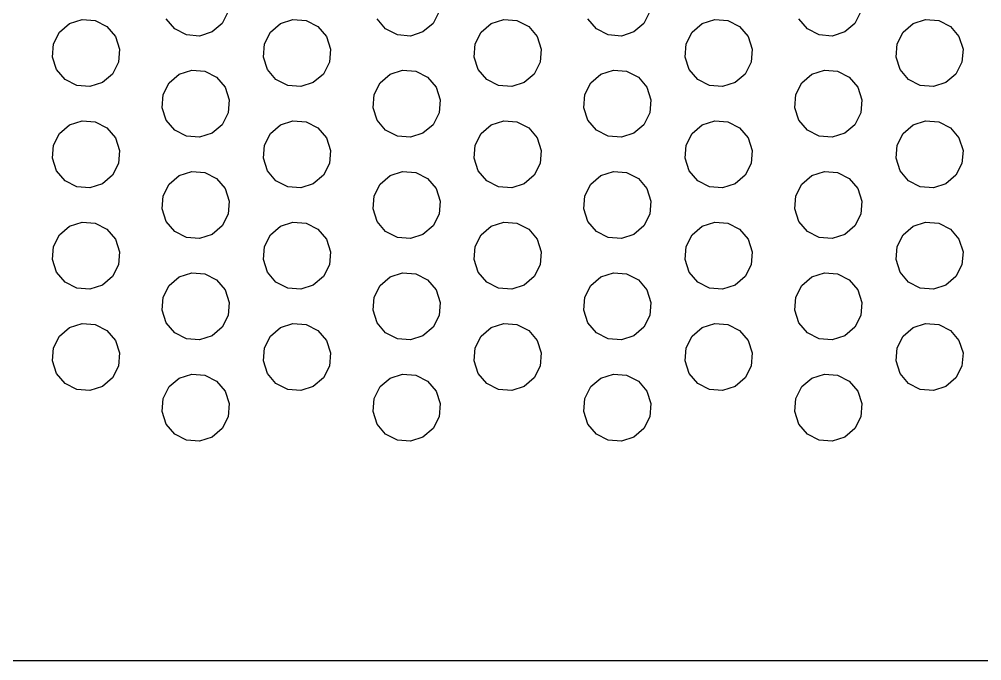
# Model space of a CAD drawing. Header units: metres. Extents: x 50 to 377, y 20 to 300.
# Drawn here: x 214.5 to 243.03, y 32.62 to 51.63 of the extents above; entities that cross this region are included whole.
import ezdxf

# ---------------------------------------------------------------- set-up
doc = ezdxf.new("R2010")
doc.units = ezdxf.units.M

msp = doc.modelspace()

# ---------------------------------------------------------------- linework, layer by layer
at = {"layer": 'Layer0'}
for p, q in [((219.108, 51.339), (218.855, 51.636)), ((220.69, 51.851), (220.512, 51.503)), ((225.358, 51.339), (225.105, 51.636)), ((226.94, 51.851), (226.762, 51.503)), ((231.608, 51.339), (231.355, 51.636)), ((233.19, 51.851), (233.012, 51.503)), ((237.858, 51.339), (237.605, 51.636)), ((239.44, 51.851), (239.262, 51.503)), ((215.693, 51.243), (215.99, 51.496)), ((215.99, 51.496), (216.361, 51.616)), ((216.361, 51.616), (216.75, 51.585)), ((216.75, 51.585), (217.098, 51.408)), ((217.098, 51.408), (217.351, 51.111)), ((220.512, 51.503), (220.215, 51.25)), ((221.943, 51.243), (222.24, 51.496)), ((222.24, 51.496), (222.611, 51.616)), ((222.611, 51.616), (223, 51.585)), ((223, 51.585), (223.348, 51.408)), ((223.348, 51.408), (223.601, 51.111)), ((226.762, 51.503), (226.465, 51.25)), ((228.193, 51.243), (228.49, 51.496)), ((228.49, 51.496), (228.861, 51.616)), ((228.861, 51.616), (229.25, 51.585)), ((229.25, 51.585), (229.598, 51.408)), ((229.598, 51.408), (229.851, 51.111)), ((233.012, 51.503), (232.715, 51.25)), ((234.443, 51.243), (234.74, 51.496)), ((234.74, 51.496), (235.111, 51.616)), ((235.111, 51.616), (235.5, 51.585)), ((235.5, 51.585), (235.848, 51.408)), ((235.848, 51.408), (236.101, 51.111)), ((239.262, 51.503), (238.965, 51.25)), ((240.693, 51.243), (240.99, 51.496)), ((240.99, 51.496), (241.361, 51.616)), ((241.361, 51.616), (241.75, 51.585)), ((241.75, 51.585), (242.098, 51.408)), ((242.098, 51.408), (242.351, 51.111)), ((215.516, 50.896), (215.693, 51.243)), ((217.351, 51.111), (217.471, 50.74)), ((219.455, 51.161), (219.108, 51.339)), ((219.844, 51.13), (219.455, 51.161)), ((220.215, 51.25), (219.844, 51.13)), ((221.766, 50.896), (221.943, 51.243)), ((223.601, 51.111), (223.721, 50.74)), ((225.705, 51.161), (225.358, 51.339)), ((226.094, 51.13), (225.705, 51.161)), ((226.465, 51.25), (226.094, 51.13)), ((228.016, 50.896), (228.193, 51.243)), ((229.851, 51.111), (229.971, 50.74)), ((231.955, 51.161), (231.608, 51.339)), ((232.344, 51.13), (231.955, 51.161)), ((232.715, 51.25), (232.344, 51.13)), ((234.266, 50.896), (234.443, 51.243)), ((236.101, 51.111), (236.221, 50.74)), ((238.205, 51.161), (237.858, 51.339)), ((238.594, 51.13), (238.205, 51.161)), ((238.965, 51.25), (238.594, 51.13)), ((240.516, 50.896), (240.693, 51.243)), ((242.351, 51.111), (242.471, 50.74)), ((215.485, 50.507), (215.516, 50.896)), ((221.735, 50.507), (221.766, 50.896)), ((227.985, 50.507), (228.016, 50.896)), ((234.235, 50.507), (234.266, 50.896)), ((240.485, 50.507), (240.516, 50.896)), ((215.605, 50.136), (215.485, 50.507)), ((217.471, 50.74), (217.44, 50.351)), ((221.855, 50.136), (221.735, 50.507)), ((223.721, 50.74), (223.69, 50.351)), ((228.105, 50.136), (227.985, 50.507)), ((229.971, 50.74), (229.94, 50.351)), ((234.355, 50.136), (234.235, 50.507)), ((236.221, 50.74), (236.19, 50.351)), ((240.605, 50.136), (240.485, 50.507)), ((242.471, 50.74), (242.44, 50.351)), ((217.44, 50.351), (217.262, 50.003)), ((223.69, 50.351), (223.512, 50.003)), ((229.94, 50.351), (229.762, 50.003)), ((236.19, 50.351), (236.012, 50.003)), ((242.44, 50.351), (242.262, 50.003)), ((215.858, 49.839), (215.605, 50.136)), ((217.262, 50.003), (216.965, 49.75)), ((218.943, 49.743), (219.24, 49.996)), ((219.24, 49.996), (219.611, 50.116)), ((219.611, 50.116), (220, 50.085)), ((220, 50.085), (220.348, 49.908)), ((222.108, 49.839), (221.855, 50.136)), ((223.512, 50.003), (223.215, 49.75)), ((225.193, 49.743), (225.49, 49.996)), ((225.49, 49.996), (225.861, 50.116)), ((225.861, 50.116), (226.25, 50.085)), ((226.25, 50.085), (226.598, 49.908)), ((228.358, 49.839), (228.105, 50.136)), ((229.762, 50.003), (229.465, 49.75)), ((231.443, 49.743), (231.74, 49.996)), ((231.74, 49.996), (232.111, 50.116)), ((232.111, 50.116), (232.5, 50.085)), ((232.5, 50.085), (232.848, 49.908)), ((234.608, 49.839), (234.355, 50.136)), ((236.012, 50.003), (235.715, 49.75)), ((237.693, 49.743), (237.99, 49.996)), ((237.99, 49.996), (238.361, 50.116)), ((238.361, 50.116), (238.75, 50.085)), ((238.75, 50.085), (239.098, 49.908)), ((240.858, 49.839), (240.605, 50.136)), ((242.262, 50.003), (241.965, 49.75)), ((216.205, 49.661), (215.858, 49.839)), ((216.594, 49.63), (216.205, 49.661)), ((216.965, 49.75), (216.594, 49.63)), ((218.766, 49.396), (218.943, 49.743)), ((220.348, 49.908), (220.601, 49.611)), ((222.455, 49.661), (222.108, 49.839)), ((222.844, 49.63), (222.455, 49.661)), ((223.215, 49.75), (222.844, 49.63)), ((225.016, 49.396), (225.193, 49.743)), ((226.598, 49.908), (226.851, 49.611)), ((228.705, 49.661), (228.358, 49.839)), ((229.094, 49.63), (228.705, 49.661)), ((229.465, 49.75), (229.094, 49.63)), ((231.266, 49.396), (231.443, 49.743)), ((232.848, 49.908), (233.101, 49.611)), ((234.955, 49.661), (234.608, 49.839)), ((235.344, 49.63), (234.955, 49.661)), ((235.715, 49.75), (235.344, 49.63)), ((237.516, 49.396), (237.693, 49.743)), ((239.098, 49.908), (239.351, 49.611)), ((241.205, 49.661), (240.858, 49.839)), ((241.594, 49.63), (241.205, 49.661)), ((241.965, 49.75), (241.594, 49.63)), ((218.735, 49.007), (218.766, 49.396)), ((220.601, 49.611), (220.721, 49.24)), ((224.985, 49.007), (225.016, 49.396)), ((226.851, 49.611), (226.971, 49.24)), ((231.235, 49.007), (231.266, 49.396)), ((233.101, 49.611), (233.221, 49.24)), ((237.485, 49.007), (237.516, 49.396)), ((239.351, 49.611), (239.471, 49.24)), ((220.721, 49.24), (220.69, 48.851)), ((226.971, 49.24), (226.94, 48.851)), ((233.221, 49.24), (233.19, 48.851)), ((239.471, 49.24), (239.44, 48.851)), ((218.855, 48.636), (218.735, 49.007)), ((220.69, 48.851), (220.512, 48.503)), ((225.105, 48.636), (224.985, 49.007)), ((226.94, 48.851), (226.762, 48.503)), ((231.355, 48.636), (231.235, 49.007)), ((233.19, 48.851), (233.012, 48.503)), ((237.605, 48.636), (237.485, 49.007)), ((239.44, 48.851), (239.262, 48.503)), ((215.693, 48.243), (215.99, 48.496)), ((215.99, 48.496), (216.361, 48.616)), ((216.361, 48.616), (216.75, 48.585)), ((216.75, 48.585), (217.098, 48.408)), ((219.108, 48.339), (218.855, 48.636)), ((220.512, 48.503), (220.215, 48.25)), ((221.943, 48.243), (222.24, 48.496)), ((222.24, 48.496), (222.611, 48.616)), ((222.611, 48.616), (223, 48.585)), ((223, 48.585), (223.348, 48.408)), ((225.358, 48.339), (225.105, 48.636)), ((226.762, 48.503), (226.465, 48.25)), ((228.193, 48.243), (228.49, 48.496)), ((228.49, 48.496), (228.861, 48.616)), ((228.861, 48.616), (229.25, 48.585)), ((229.25, 48.585), (229.598, 48.408)), ((231.608, 48.339), (231.355, 48.636)), ((233.012, 48.503), (232.715, 48.25)), ((234.443, 48.243), (234.74, 48.496)), ((234.74, 48.496), (235.111, 48.616)), ((235.111, 48.616), (235.5, 48.585)), ((235.5, 48.585), (235.848, 48.408)), ((237.858, 48.339), (237.605, 48.636)), ((239.262, 48.503), (238.965, 48.25)), ((240.693, 48.243), (240.99, 48.496)), ((240.99, 48.496), (241.361, 48.616)), ((241.361, 48.616), (241.75, 48.585)), ((241.75, 48.585), (242.098, 48.408)), ((215.516, 47.896), (215.693, 48.243)), ((217.098, 48.408), (217.351, 48.111)), ((219.455, 48.161), (219.108, 48.339)), ((220.215, 48.25), (219.844, 48.13)), ((221.766, 47.896), (221.943, 48.243)), ((223.348, 48.408), (223.601, 48.111)), ((225.705, 48.161), (225.358, 48.339)), ((226.465, 48.25), (226.094, 48.13)), ((228.016, 47.896), (228.193, 48.243)), ((229.598, 48.408), (229.851, 48.111)), ((231.955, 48.161), (231.608, 48.339)), ((232.715, 48.25), (232.344, 48.13)), ((234.266, 47.896), (234.443, 48.243)), ((235.848, 48.408), (236.101, 48.111)), ((238.205, 48.161), (237.858, 48.339)), ((238.965, 48.25), (238.594, 48.13)), ((240.516, 47.896), (240.693, 48.243)), ((242.098, 48.408), (242.351, 48.111)), ((217.351, 48.111), (217.471, 47.74)), ((219.844, 48.13), (219.455, 48.161)), ((223.601, 48.111), (223.721, 47.74)), ((226.094, 48.13), (225.705, 48.161)), ((229.851, 48.111), (229.971, 47.74)), ((232.344, 48.13), (231.955, 48.161)), ((236.101, 48.111), (236.221, 47.74)), ((238.594, 48.13), (238.205, 48.161)), ((242.351, 48.111), (242.471, 47.74)), ((215.485, 47.507), (215.516, 47.896)), ((217.471, 47.74), (217.44, 47.351)), ((221.735, 47.507), (221.766, 47.896)), ((223.721, 47.74), (223.69, 47.351)), ((227.985, 47.507), (228.016, 47.896)), ((229.971, 47.74), (229.94, 47.351)), ((234.235, 47.507), (234.266, 47.896)), ((236.221, 47.74), (236.19, 47.351)), ((240.485, 47.507), (240.516, 47.896)), ((242.471, 47.74), (242.44, 47.351)), ((215.605, 47.136), (215.485, 47.507)), ((221.855, 47.136), (221.735, 47.507)), ((228.105, 47.136), (227.985, 47.507)), ((234.355, 47.136), (234.235, 47.507)), ((240.605, 47.136), (240.485, 47.507)), ((215.858, 46.839), (215.605, 47.136)), ((217.44, 47.351), (217.262, 47.003)), ((219.24, 46.996), (219.611, 47.116)), ((219.611, 47.116), (220, 47.085)), ((220, 47.085), (220.348, 46.908)), ((222.108, 46.839), (221.855, 47.136)), ((223.69, 47.351), (223.512, 47.003)), ((225.49, 46.996), (225.861, 47.116)), ((225.861, 47.116), (226.25, 47.085)), ((226.25, 47.085), (226.598, 46.908)), ((228.358, 46.839), (228.105, 47.136)), ((229.94, 47.351), (229.762, 47.003)), ((231.74, 46.996), (232.111, 47.116)), ((232.111, 47.116), (232.5, 47.085)), ((232.5, 47.085), (232.848, 46.908)), ((234.608, 46.839), (234.355, 47.136)), ((236.19, 47.351), (236.012, 47.003)), ((237.99, 46.996), (238.361, 47.116)), ((238.361, 47.116), (238.75, 47.085)), ((238.75, 47.085), (239.098, 46.908)), ((240.858, 46.839), (240.605, 47.136)), ((242.44, 47.351), (242.262, 47.003)), ((216.205, 46.661), (215.858, 46.839)), ((217.262, 47.003), (216.965, 46.75)), ((218.943, 46.743), (219.24, 46.996)), ((220.348, 46.908), (220.601, 46.611)), ((222.455, 46.661), (222.108, 46.839)), ((223.512, 47.003), (223.215, 46.75)), ((225.193, 46.743), (225.49, 46.996)), ((226.598, 46.908), (226.851, 46.611)), ((228.705, 46.661), (228.358, 46.839)), ((229.762, 47.003), (229.465, 46.75)), ((231.443, 46.743), (231.74, 46.996)), ((232.848, 46.908), (233.101, 46.611)), ((234.955, 46.661), (234.608, 46.839)), ((236.012, 47.003), (235.715, 46.75)), ((237.693, 46.743), (237.99, 46.996)), ((239.098, 46.908), (239.351, 46.611)), ((241.205, 46.661), (240.858, 46.839)), ((242.262, 47.003), (241.965, 46.75)), ((216.594, 46.63), (216.205, 46.661)), ((216.965, 46.75), (216.594, 46.63)), ((218.766, 46.396), (218.943, 46.743)), ((220.601, 46.611), (220.721, 46.24)), ((222.844, 46.63), (222.455, 46.661)), ((223.215, 46.75), (222.844, 46.63)), ((225.016, 46.396), (225.193, 46.743)), ((226.851, 46.611), (226.971, 46.24)), ((229.094, 46.63), (228.705, 46.661)), ((229.465, 46.75), (229.094, 46.63)), ((231.266, 46.396), (231.443, 46.743)), ((233.101, 46.611), (233.221, 46.24)), ((235.344, 46.63), (234.955, 46.661)), ((235.715, 46.75), (235.344, 46.63)), ((237.516, 46.396), (237.693, 46.743)), ((239.351, 46.611), (239.471, 46.24)), ((241.594, 46.63), (241.205, 46.661)), ((241.965, 46.75), (241.594, 46.63)), ((218.735, 46.007), (218.766, 46.396)), ((220.721, 46.24), (220.69, 45.851)), ((224.985, 46.007), (225.016, 46.396)), ((226.971, 46.24), (226.94, 45.851)), ((231.235, 46.007), (231.266, 46.396)), ((233.221, 46.24), (233.19, 45.851)), ((237.485, 46.007), (237.516, 46.396)), ((239.471, 46.24), (239.44, 45.851)), ((218.855, 45.636), (218.735, 46.007)), ((225.105, 45.636), (224.985, 46.007)), ((231.355, 45.636), (231.235, 46.007)), ((237.605, 45.636), (237.485, 46.007)), ((220.69, 45.851), (220.512, 45.503)), ((226.94, 45.851), (226.762, 45.503)), ((233.19, 45.851), (233.012, 45.503)), ((239.44, 45.851), (239.262, 45.503)), ((215.693, 45.243), (215.99, 45.496)), ((215.99, 45.496), (216.361, 45.616)), ((216.361, 45.616), (216.75, 45.585)), ((216.75, 45.585), (217.098, 45.408)), ((217.098, 45.408), (217.351, 45.111)), ((219.108, 45.339), (218.855, 45.636)), ((220.512, 45.503), (220.215, 45.25)), ((221.943, 45.243), (222.24, 45.496)), ((222.24, 45.496), (222.611, 45.616)), ((222.611, 45.616), (223, 45.585)), ((223, 45.585), (223.348, 45.408)), ((223.348, 45.408), (223.601, 45.111)), ((225.358, 45.339), (225.105, 45.636)), ((226.762, 45.503), (226.465, 45.25)), ((228.193, 45.243), (228.49, 45.496)), ((228.49, 45.496), (228.861, 45.616)), ((228.861, 45.616), (229.25, 45.585)), ((229.25, 45.585), (229.598, 45.408)), ((229.598, 45.408), (229.851, 45.111)), ((231.608, 45.339), (231.355, 45.636)), ((233.012, 45.503), (232.715, 45.25)), ((234.443, 45.243), (234.74, 45.496)), ((234.74, 45.496), (235.111, 45.616)), ((235.111, 45.616), (235.5, 45.585)), ((235.5, 45.585), (235.848, 45.408)), ((235.848, 45.408), (236.101, 45.111)), ((237.858, 45.339), (237.605, 45.636)), ((239.262, 45.503), (238.965, 45.25)), ((240.693, 45.243), (240.99, 45.496)), ((240.99, 45.496), (241.361, 45.616)), ((241.361, 45.616), (241.75, 45.585)), ((241.75, 45.585), (242.098, 45.408)), ((242.098, 45.408), (242.351, 45.111)), ((215.516, 44.896), (215.693, 45.243)), ((217.351, 45.111), (217.471, 44.74)), ((219.455, 45.161), (219.108, 45.339)), ((219.844, 45.13), (219.455, 45.161)), ((220.215, 45.25), (219.844, 45.13)), ((221.766, 44.896), (221.943, 45.243)), ((223.601, 45.111), (223.721, 44.74)), ((225.705, 45.161), (225.358, 45.339)), ((226.094, 45.13), (225.705, 45.161)), ((226.465, 45.25), (226.094, 45.13)), ((228.016, 44.896), (228.193, 45.243)), ((229.851, 45.111), (229.971, 44.74)), ((231.955, 45.161), (231.608, 45.339)), ((232.344, 45.13), (231.955, 45.161)), ((232.715, 45.25), (232.344, 45.13)), ((234.266, 44.896), (234.443, 45.243)), ((236.101, 45.111), (236.221, 44.74)), ((238.205, 45.161), (237.858, 45.339)), ((238.594, 45.13), (238.205, 45.161)), ((238.965, 45.25), (238.594, 45.13)), ((240.516, 44.896), (240.693, 45.243)), ((242.351, 45.111), (242.471, 44.74)), ((215.485, 44.507), (215.516, 44.896)), ((221.735, 44.507), (221.766, 44.896)), ((227.985, 44.507), (228.016, 44.896)), ((234.235, 44.507), (234.266, 44.896)), ((240.485, 44.507), (240.516, 44.896)), ((215.605, 44.136), (215.485, 44.507)), ((217.471, 44.74), (217.44, 44.351)), ((221.855, 44.136), (221.735, 44.507)), ((223.721, 44.74), (223.69, 44.351)), ((228.105, 44.136), (227.985, 44.507)), ((229.971, 44.74), (229.94, 44.351)), ((234.355, 44.136), (234.235, 44.507)), ((236.221, 44.74), (236.19, 44.351)), ((240.605, 44.136), (240.485, 44.507)), ((242.471, 44.74), (242.44, 44.351)), ((217.44, 44.351), (217.262, 44.003)), ((223.69, 44.351), (223.512, 44.003)), ((229.94, 44.351), (229.762, 44.003)), ((236.19, 44.351), (236.012, 44.003)), ((242.44, 44.351), (242.262, 44.003)), ((215.858, 43.839), (215.605, 44.136)), ((217.262, 44.003), (216.965, 43.75)), ((218.943, 43.743), (219.24, 43.996)), ((219.24, 43.996), (219.611, 44.116)), ((219.611, 44.116), (220, 44.085)), ((220, 44.085), (220.348, 43.908)), ((222.108, 43.839), (221.855, 44.136)), ((223.512, 44.003), (223.215, 43.75)), ((225.193, 43.743), (225.49, 43.996)), ((225.49, 43.996), (225.861, 44.116)), ((225.861, 44.116), (226.25, 44.085)), ((226.25, 44.085), (226.598, 43.908)), ((228.358, 43.839), (228.105, 44.136)), ((229.762, 44.003), (229.465, 43.75)), ((231.443, 43.743), (231.74, 43.996)), ((231.74, 43.996), (232.111, 44.116)), ((232.111, 44.116), (232.5, 44.085)), ((232.5, 44.085), (232.848, 43.908)), ((234.608, 43.839), (234.355, 44.136)), ((236.012, 44.003), (235.715, 43.75)), ((237.693, 43.743), (237.99, 43.996)), ((237.99, 43.996), (238.361, 44.116)), ((238.361, 44.116), (238.75, 44.085)), ((238.75, 44.085), (239.098, 43.908)), ((240.858, 43.839), (240.605, 44.136)), ((242.262, 44.003), (241.965, 43.75)), ((216.205, 43.661), (215.858, 43.839)), ((216.594, 43.63), (216.205, 43.661)), ((216.965, 43.75), (216.594, 43.63)), ((218.766, 43.396), (218.943, 43.743)), ((220.348, 43.908), (220.601, 43.611)), ((222.455, 43.661), (222.108, 43.839)), ((222.844, 43.63), (222.455, 43.661)), ((223.215, 43.75), (222.844, 43.63)), ((225.016, 43.396), (225.193, 43.743)), ((226.598, 43.908), (226.851, 43.611)), ((228.705, 43.661), (228.358, 43.839)), ((229.094, 43.63), (228.705, 43.661)), ((229.465, 43.75), (229.094, 43.63)), ((231.266, 43.396), (231.443, 43.743)), ((232.848, 43.908), (233.101, 43.611)), ((234.955, 43.661), (234.608, 43.839)), ((235.344, 43.63), (234.955, 43.661)), ((235.715, 43.75), (235.344, 43.63)), ((237.516, 43.396), (237.693, 43.743)), ((239.098, 43.908), (239.351, 43.611)), ((241.205, 43.661), (240.858, 43.839)), ((241.594, 43.63), (241.205, 43.661)), ((241.965, 43.75), (241.594, 43.63)), ((218.735, 43.007), (218.766, 43.396)), ((220.601, 43.611), (220.721, 43.24)), ((224.985, 43.007), (225.016, 43.396)), ((226.851, 43.611), (226.971, 43.24)), ((231.235, 43.007), (231.266, 43.396)), ((233.101, 43.611), (233.221, 43.24)), ((237.485, 43.007), (237.516, 43.396)), ((239.351, 43.611), (239.471, 43.24)), ((220.721, 43.24), (220.69, 42.851)), ((226.971, 43.24), (226.94, 42.851)), ((233.221, 43.24), (233.19, 42.851)), ((239.471, 43.24), (239.44, 42.851)), ((218.855, 42.636), (218.735, 43.007)), ((220.69, 42.851), (220.512, 42.503)), ((225.105, 42.636), (224.985, 43.007)), ((226.94, 42.851), (226.762, 42.503)), ((231.355, 42.636), (231.235, 43.007)), ((233.19, 42.851), (233.012, 42.503)), ((237.605, 42.636), (237.485, 43.007)), ((239.44, 42.851), (239.262, 42.503)), ((215.99, 42.496), (216.361, 42.616)), ((216.361, 42.616), (216.75, 42.585)), ((216.75, 42.585), (217.098, 42.408)), ((219.108, 42.339), (218.855, 42.636)), ((222.24, 42.496), (222.611, 42.616)), ((222.611, 42.616), (223, 42.585)), ((223, 42.585), (223.348, 42.408)), ((225.358, 42.339), (225.105, 42.636)), ((228.49, 42.496), (228.861, 42.616)), ((228.861, 42.616), (229.25, 42.585)), ((229.25, 42.585), (229.598, 42.408)), ((231.608, 42.339), (231.355, 42.636)), ((234.74, 42.496), (235.111, 42.616)), ((235.111, 42.616), (235.5, 42.585)), ((235.5, 42.585), (235.848, 42.408)), ((237.858, 42.339), (237.605, 42.636)), ((240.99, 42.496), (241.361, 42.616)), ((241.361, 42.616), (241.75, 42.585)), ((241.75, 42.585), (242.098, 42.408)), ((215.516, 41.896), (215.693, 42.243)), ((215.693, 42.243), (215.99, 42.496)), ((217.098, 42.408), (217.351, 42.111)), ((219.455, 42.161), (219.108, 42.339)), ((220.215, 42.25), (219.844, 42.13)), ((220.512, 42.503), (220.215, 42.25)), ((221.766, 41.896), (221.943, 42.243)), ((221.943, 42.243), (222.24, 42.496)), ((223.348, 42.408), (223.601, 42.111)), ((225.705, 42.161), (225.358, 42.339)), ((226.465, 42.25), (226.094, 42.13)), ((226.762, 42.503), (226.465, 42.25)), ((228.016, 41.896), (228.193, 42.243)), ((228.193, 42.243), (228.49, 42.496)), ((229.598, 42.408), (229.851, 42.111)), ((231.955, 42.161), (231.608, 42.339)), ((232.715, 42.25), (232.344, 42.13)), ((233.012, 42.503), (232.715, 42.25)), ((234.266, 41.896), (234.443, 42.243)), ((234.443, 42.243), (234.74, 42.496)), ((235.848, 42.408), (236.101, 42.111)), ((238.205, 42.161), (237.858, 42.339)), ((238.965, 42.25), (238.594, 42.13)), ((239.262, 42.503), (238.965, 42.25)), ((240.516, 41.896), (240.693, 42.243)), ((240.693, 42.243), (240.99, 42.496)), ((242.098, 42.408), (242.351, 42.111)), ((217.351, 42.111), (217.471, 41.74)), ((219.844, 42.13), (219.455, 42.161)), ((223.601, 42.111), (223.721, 41.74)), ((226.094, 42.13), (225.705, 42.161)), ((229.851, 42.111), (229.971, 41.74)), ((232.344, 42.13), (231.955, 42.161)), ((236.101, 42.111), (236.221, 41.74)), ((238.594, 42.13), (238.205, 42.161)), ((242.351, 42.111), (242.471, 41.74)), ((215.485, 41.507), (215.516, 41.896)), ((217.471, 41.74), (217.44, 41.351)), ((221.735, 41.507), (221.766, 41.896)), ((223.721, 41.74), (223.69, 41.351)), ((227.985, 41.507), (228.016, 41.896)), ((229.971, 41.74), (229.94, 41.351)), ((234.235, 41.507), (234.266, 41.896)), ((236.221, 41.74), (236.19, 41.351)), ((240.485, 41.507), (240.516, 41.896)), ((242.471, 41.74), (242.44, 41.351)), ((215.605, 41.136), (215.485, 41.507)), ((221.855, 41.136), (221.735, 41.507)), ((228.105, 41.136), (227.985, 41.507)), ((234.355, 41.136), (234.235, 41.507)), ((240.605, 41.136), (240.485, 41.507)), ((215.858, 40.839), (215.605, 41.136)), ((217.44, 41.351), (217.262, 41.003)), ((219.24, 40.996), (219.611, 41.116)), ((219.611, 41.116), (220, 41.085)), ((220, 41.085), (220.348, 40.908)), ((222.108, 40.839), (221.855, 41.136)), ((223.69, 41.351), (223.512, 41.003)), ((225.49, 40.996), (225.861, 41.116)), ((225.861, 41.116), (226.25, 41.085)), ((226.25, 41.085), (226.598, 40.908)), ((228.358, 40.839), (228.105, 41.136)), ((229.94, 41.351), (229.762, 41.003)), ((231.74, 40.996), (232.111, 41.116)), ((232.111, 41.116), (232.5, 41.085)), ((232.5, 41.085), (232.848, 40.908)), ((234.608, 40.839), (234.355, 41.136)), ((236.19, 41.351), (236.012, 41.003)), ((237.99, 40.996), (238.361, 41.116)), ((238.361, 41.116), (238.75, 41.085)), ((238.75, 41.085), (239.098, 40.908)), ((240.858, 40.839), (240.605, 41.136)), ((242.44, 41.351), (242.262, 41.003)), ((216.205, 40.661), (215.858, 40.839)), ((217.262, 41.003), (216.965, 40.75)), ((218.943, 40.743), (219.24, 40.996)), ((220.348, 40.908), (220.601, 40.611)), ((222.455, 40.661), (222.108, 40.839)), ((223.512, 41.003), (223.215, 40.75)), ((225.193, 40.743), (225.49, 40.996)), ((226.598, 40.908), (226.851, 40.611)), ((228.705, 40.661), (228.358, 40.839)), ((229.762, 41.003), (229.465, 40.75)), ((231.443, 40.743), (231.74, 40.996)), ((232.848, 40.908), (233.101, 40.611)), ((234.955, 40.661), (234.608, 40.839)), ((236.012, 41.003), (235.715, 40.75)), ((237.693, 40.743), (237.99, 40.996)), ((239.098, 40.908), (239.351, 40.611)), ((241.205, 40.661), (240.858, 40.839)), ((242.262, 41.003), (241.965, 40.75)), ((216.594, 40.63), (216.205, 40.661)), ((216.965, 40.75), (216.594, 40.63)), ((218.766, 40.396), (218.943, 40.743)), ((220.601, 40.611), (220.721, 40.24)), ((222.844, 40.63), (222.455, 40.661)), ((223.215, 40.75), (222.844, 40.63)), ((225.016, 40.396), (225.193, 40.743)), ((226.851, 40.611), (226.971, 40.24)), ((229.094, 40.63), (228.705, 40.661)), ((229.465, 40.75), (229.094, 40.63)), ((231.266, 40.396), (231.443, 40.743)), ((233.101, 40.611), (233.221, 40.24)), ((235.344, 40.63), (234.955, 40.661)), ((235.715, 40.75), (235.344, 40.63)), ((237.516, 40.396), (237.693, 40.743)), ((239.351, 40.611), (239.471, 40.24)), ((241.594, 40.63), (241.205, 40.661)), ((241.965, 40.75), (241.594, 40.63)), ((218.735, 40.007), (218.766, 40.396)), ((220.721, 40.24), (220.69, 39.851)), ((224.985, 40.007), (225.016, 40.396)), ((226.971, 40.24), (226.94, 39.851)), ((231.235, 40.007), (231.266, 40.396)), ((233.221, 40.24), (233.19, 39.851)), ((237.485, 40.007), (237.516, 40.396)), ((239.471, 40.24), (239.44, 39.851)), ((218.855, 39.636), (218.735, 40.007)), ((225.105, 39.636), (224.985, 40.007)), ((231.355, 39.636), (231.235, 40.007)), ((237.605, 39.636), (237.485, 40.007)), ((220.69, 39.851), (220.512, 39.503)), ((226.94, 39.851), (226.762, 39.503)), ((233.19, 39.851), (233.012, 39.503)), ((239.44, 39.851), (239.262, 39.503)), ((219.108, 39.339), (218.855, 39.636)), ((220.512, 39.503), (220.215, 39.25)), ((225.358, 39.339), (225.105, 39.636)), ((226.762, 39.503), (226.465, 39.25)), ((231.608, 39.339), (231.355, 39.636)), ((233.012, 39.503), (232.715, 39.25)), ((237.858, 39.339), (237.605, 39.636)), ((239.262, 39.503), (238.965, 39.25)), ((219.455, 39.161), (219.108, 39.339)), ((219.844, 39.13), (219.455, 39.161)), ((220.215, 39.25), (219.844, 39.13)), ((225.705, 39.161), (225.358, 39.339)), ((226.094, 39.13), (225.705, 39.161)), ((226.465, 39.25), (226.094, 39.13)), ((231.955, 39.161), (231.608, 39.339)), ((232.344, 39.13), (231.955, 39.161)), ((232.715, 39.25), (232.344, 39.13)), ((238.205, 39.161), (237.858, 39.339)), ((238.594, 39.13), (238.205, 39.161)), ((238.965, 39.25), (238.594, 39.13)), ((269.978, 32.623), (165.978, 32.623))]:
    msp.add_line(p, q, dxfattribs=at)

doc.saveas('drawing.dxf')
